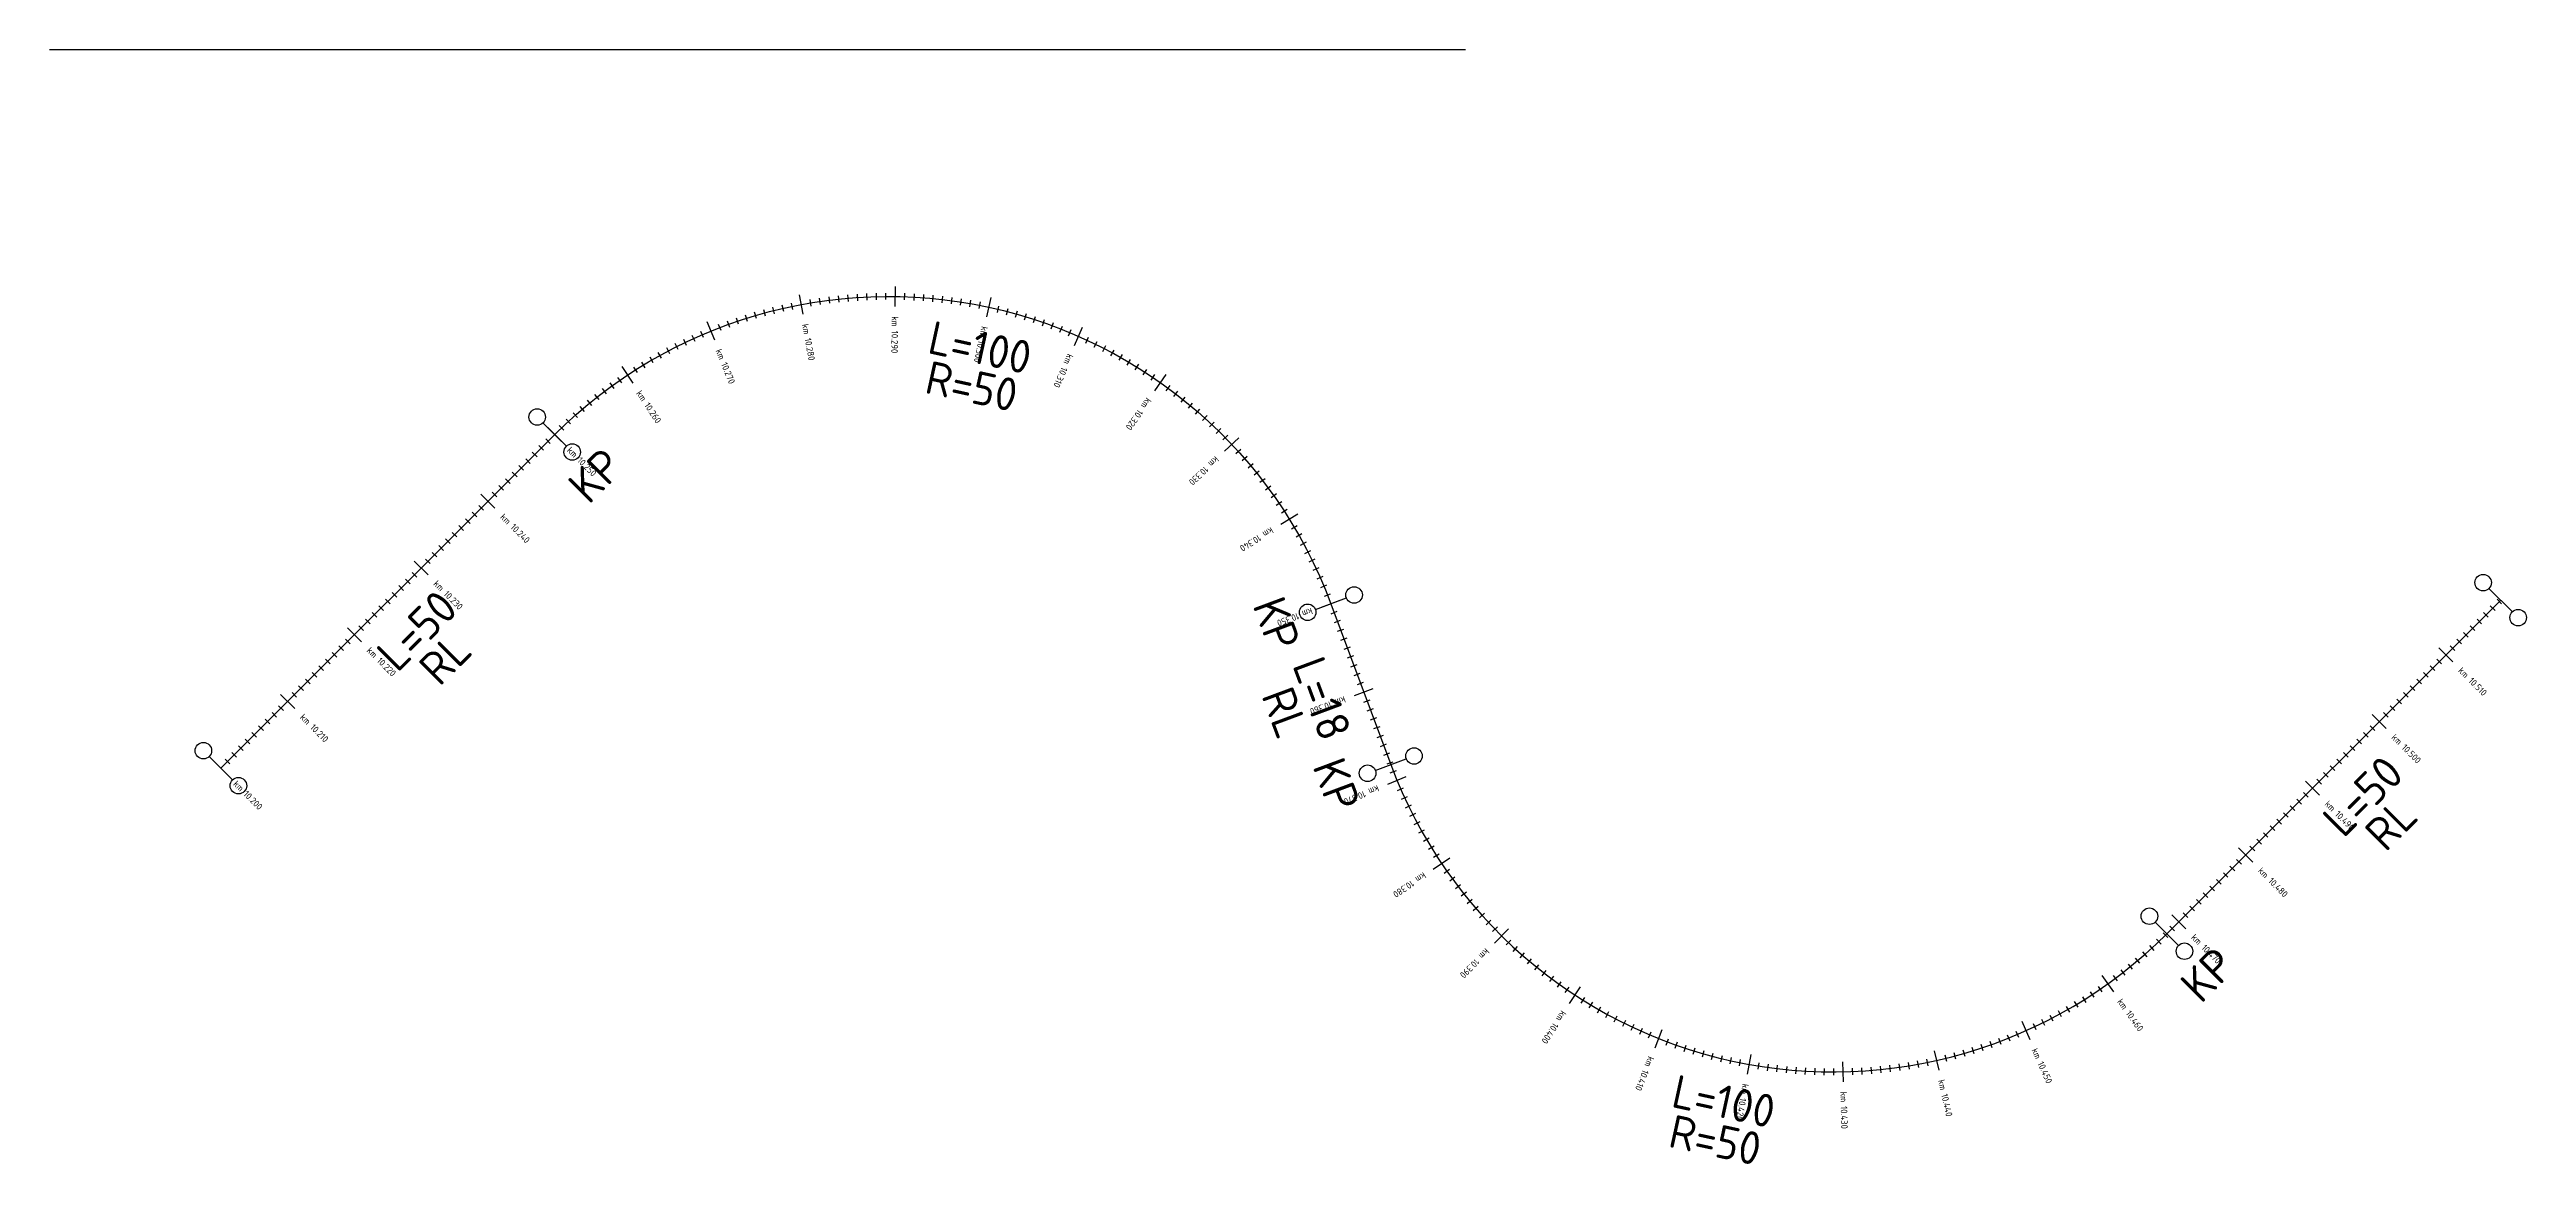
# Model space of a CAD drawing. Header units: metres. Extents: x 50 to 313, y -140 to 159.
# Drawn here: x 50.3 to 312.7, y -140 to -21.8 of the extents above; entities that cross this region are included whole.
import ezdxf

# ---------------------------------------------------------------- set-up
doc = ezdxf.new("R2010")
doc.units = ezdxf.units.M
for name, color, linetype, true_color in [('JBTFE_ANNOTATIONS_GEOMETRY', 2, 'Continuous', 0xffff00), ('JBTFE_ANNOTATIONS_MILEAGE', 2, 'Continuous', 0xffff00), ('JBTOB_KO_PLF', 4, 'Continuous', 0x00ffff), ('JBTOB_KO_SPO', 2, 'Continuous', 0xffff00)]:
    doc.layers.add(name, color=color, linetype=linetype, true_color=true_color)
doc.styles.add('RC-STANDARD', font='iso3098.shx')

# ---------------------------------------------------------------- blocks, each defined once
blk = doc.blocks.new('*Z30', base_point=(190.65, -95.33))
at = {"color": 0}
for p, q in [((105.08, -63.88), (102.6, -61.4)), ((184.42, -81.17), (187.7, -79.95)), ((311.22, -81.42), (308.74, -78.95)), ((69.72, -99.23), (67.25, -96.76)), ((190.77, -98.23), (194.05, -97.01)), ((275.86, -116.78), (273.39, -114.3))]:
    blk.add_line(p, q, dxfattribs=at)
for centre in [(101.99, -60.78), (105.7, -64.49), (308.12, -78.33), (183.6, -81.47), (188.52, -79.64), (311.83, -82.04), (66.63, -96.14), (194.87, -96.7), (70.34, -99.85), (189.95, -98.53), (272.77, -113.68), (276.48, -117.39)]:
    blk.add_circle(centre, 0.875, dxfattribs=at)
at = {"color": 0, "char_height": 3.5, "attachment_point": 5, "style": 'RC-STANDARD'}
for s, insert, rotation in [('L=100', (148.91, -53.42), 347.7042), ('R=50', (148.02, -57.52), 347.7042), ('KP', (108.17, -66.97), 45), ('L=50', (89.26, -83.41), 45), ('KP', (180.32, -82.69), 290.4084), ('RL', (92.23, -86.38), 45), ('L=18', (185.13, -90.61), 290.4084), ('RL', (181.2, -92.08), 290.4084), ('KP', (186.67, -99.75), 290.4084), ('L=50', (295.39, -100.95), 45), ('RL', (298.36, -103.92), 45), ('KP', (278.95, -119.87), 45), ('L=100', (227.69, -133.31), 347.7042), ('R=50', (226.79, -137.41), 347.7042)]:
    blk.add_mtext(s, dxfattribs=dict(at, insert=insert, rotation=rotation))
blk = doc.blocks.new('*Z33', base_point=(188.91, -91.51))
at = {"color": 0}
for p, q in [((139.91, -49.05), (139.94, -46.95)), ((125.22, -50.35), (125.02, -49.68)), ((126.17, -50.08), (125.99, -49.41)), ((127.13, -49.83), (126.96, -49.15)), ((128.1, -49.6), (127.94, -48.92)), ((129.07, -49.39), (128.93, -48.7)), ((130.17, -49.88), (129.79, -47.82)), ((131.02, -49.02), (130.91, -48.33)), ((132, -48.87), (131.9, -48.18)), ((132.99, -48.73), (132.9, -48.04)), ((133.97, -48.62), (133.9, -47.92)), ((134.96, -48.52), (134.9, -47.83)), ((135.95, -48.45), (135.91, -47.75)), ((136.94, -48.4), (136.91, -47.7)), ((137.94, -48.36), (137.92, -47.66)), ((138.93, -48.34), (138.92, -47.64)), ((140.91, -48.37), (140.94, -47.67)), ((141.91, -48.42), (141.94, -47.72)), ((142.9, -48.48), (142.95, -47.78)), ((143.89, -48.57), (143.95, -47.87)), ((144.87, -48.67), (144.95, -47.97)), ((145.86, -48.79), (145.95, -48.1)), ((146.84, -48.94), (146.95, -48.24)), ((147.82, -49.1), (147.94, -48.41)), ((148.8, -49.28), (148.93, -48.59)), ((149.62, -50.17), (150.07, -48.12)), ((150.74, -49.7), (150.9, -49.02)), ((151.7, -49.94), (151.88, -49.27)), ((152.66, -50.2), (152.85, -49.53)), ((153.61, -50.48), (153.82, -49.81)), ((118.71, -52.77), (118.42, -52.13)), ((119.62, -52.37), (119.34, -51.73)), ((120.8, -52.63), (120.01, -50.69)), ((121.46, -51.62), (121.21, -50.97)), ((122.39, -51.28), (122.15, -50.62)), ((123.32, -50.95), (123.1, -50.29)), ((124.27, -50.64), (124.06, -49.97)), ((154.56, -50.78), (154.78, -50.12)), ((155.5, -51.1), (155.73, -50.44)), ((156.44, -51.43), (156.68, -50.78)), ((157.36, -51.79), (157.62, -51.14)), ((158.28, -52.16), (158.55, -51.51)), ((158.92, -53.19), (159.76, -51.27)), ((160.1, -52.96), (160.4, -52.32)), ((113.44, -55.55), (113.08, -54.95)), ((114.29, -55.04), (113.94, -54.44)), ((115.16, -54.55), (114.82, -53.94)), ((116.03, -54.08), (115.71, -53.46)), ((116.91, -53.62), (116.6, -53)), ((117.81, -53.19), (117.51, -52.56)), ((161, -53.39), (161.31, -52.76)), ((161.89, -53.83), (162.21, -53.21)), ((162.76, -54.29), (163.1, -53.68)), ((163.63, -54.77), (163.98, -54.16)), ((164.49, -55.27), (164.85, -54.67)), ((110.13, -57.74), (109.72, -57.17)), ((110.94, -57.17), (110.54, -56.59)), ((112.15, -57.19), (110.99, -55.44)), ((112.6, -56.07), (112.22, -55.48)), ((165.34, -55.79), (165.71, -55.19)), ((166.18, -56.32), (166.56, -55.73)), ((167.01, -56.87), (167.4, -56.29)), ((167.42, -58), (168.63, -56.29)), ((168.63, -58.01), (169.05, -57.45)), ((106.26, -60.84), (105.79, -60.32)), ((107.01, -60.19), (106.55, -59.66)), ((107.77, -59.56), (107.33, -59.01)), ((108.54, -58.94), (108.11, -58.39)), ((109.33, -58.33), (108.91, -57.77)), ((169.43, -58.61), (169.85, -58.05)), ((170.21, -59.22), (170.64, -58.67)), ((170.98, -59.85), (171.42, -59.31)), ((171.73, -60.49), (172.19, -59.96)), ((104.58, -63.38), (103.1, -61.9)), ((104.8, -62.19), (104.31, -61.69)), ((105.52, -61.51), (105.05, -61)), ((172.48, -61.15), (172.95, -60.63)), ((173.21, -61.82), (173.69, -61.31)), ((173.92, -62.51), (174.41, -62.01)), ((174.63, -63.21), (175.13, -62.72)), ((174.81, -64.41), (176.33, -62.97)), ((101.26, -65.71), (100.77, -65.22)), ((101.97, -65.01), (101.47, -64.51)), ((102.67, -64.3), (102.18, -63.81)), ((103.38, -63.59), (102.89, -63.1)), ((175.99, -64.66), (176.51, -64.19)), ((176.65, -65.4), (177.18, -64.94)), ((98.43, -68.54), (97.94, -68.05)), ((99.14, -67.84), (98.64, -67.34)), ((99.85, -67.13), (99.35, -66.63)), ((100.55, -66.42), (100.06, -65.93)), ((177.29, -66.15), (177.83, -65.7)), ((177.92, -66.92), (178.47, -66.48)), ((178.54, -67.7), (179.09, -67.28)), ((179.13, -68.5), (179.7, -68.08)), ((96.31, -70.66), (95.82, -70.17)), ((97.51, -70.45), (96.03, -68.97)), ((97.72, -69.25), (97.23, -68.76)), ((179.72, -69.3), (180.29, -68.9)), ((180.28, -70.12), (180.86, -69.72)), ((180.83, -70.94), (181.42, -70.56)), ((93.48, -73.49), (92.99, -73)), ((94.19, -72.79), (93.69, -72.29)), ((94.9, -72.08), (94.4, -71.58)), ((95.6, -71.37), (95.11, -70.88)), ((180.77, -72.15), (182.55, -71.04)), ((181.88, -72.63), (182.48, -72.27)), ((182.38, -73.49), (182.99, -73.14)), ((90.44, -77.52), (88.96, -76.04)), ((90.65, -76.32), (90.16, -75.83)), ((91.36, -75.61), (90.87, -75.12)), ((92.07, -74.91), (91.57, -74.41)), ((92.78, -74.2), (92.28, -73.7)), ((182.86, -74.36), (183.47, -74.02)), ((183.32, -75.23), (183.95, -74.91)), ((183.77, -76.12), (184.4, -75.81)), ((87.83, -79.15), (87.33, -78.65)), ((88.53, -78.44), (88.04, -77.95)), ((89.24, -77.74), (88.74, -77.24)), ((184.2, -77.02), (184.83, -76.72)), ((184.61, -77.92), (185.25, -77.64)), ((185, -78.83), (185.65, -78.56)), ((85.7, -81.27), (85.21, -80.78)), ((86.41, -80.56), (85.92, -80.07)), ((87.12, -79.86), (86.62, -79.36)), ((185.07, -80.92), (187.04, -80.19)), ((185.37, -79.75), (186.03, -79.5)), ((309.38, -81.28), (308.88, -80.79)), ((310.08, -80.57), (309.59, -80.08)), ((83.37, -84.59), (81.89, -83.11)), ((83.58, -83.39), (83.09, -82.9)), ((84.29, -82.69), (83.79, -82.19)), ((85, -81.98), (84.5, -81.48)), ((186.08, -81.62), (186.74, -81.37)), ((186.43, -82.56), (187.08, -82.31)), ((186.78, -83.49), (187.43, -83.25)), ((306.55, -84.11), (306.05, -83.61)), ((307.25, -83.4), (306.76, -82.91)), ((307.96, -82.69), (307.47, -82.2)), ((308.67, -81.99), (308.17, -81.49)), ((80.05, -86.93), (79.55, -86.43)), ((80.75, -86.22), (80.26, -85.73)), ((81.46, -85.51), (80.97, -85.02)), ((82.17, -84.81), (81.67, -84.31)), ((187.13, -84.43), (187.78, -84.19)), ((187.47, -85.37), (188.13, -85.12)), ((187.82, -86.3), (188.48, -86.06)), ((303.72, -86.94), (303.22, -86.44)), ((304.92, -86.73), (303.44, -85.24)), ((305.13, -85.52), (304.64, -85.03)), ((305.84, -84.82), (305.34, -84.32)), ((77.93, -89.05), (77.43, -88.55)), ((78.63, -88.34), (78.14, -87.85)), ((79.34, -87.63), (78.85, -87.14)), ((188.17, -87.24), (188.83, -87)), ((188.52, -88.18), (189.18, -87.93)), ((188.87, -89.12), (189.52, -88.87)), ((301.6, -89.06), (301.1, -88.56)), ((302.3, -88.35), (301.81, -87.86)), ((303.01, -87.64), (302.52, -87.15)), ((75.1, -91.88), (74.6, -91.38)), ((76.3, -91.67), (74.81, -90.18)), ((76.51, -90.46), (76.02, -89.97)), ((77.22, -89.76), (76.72, -89.26)), ((188.56, -90.3), (190.53, -89.56)), ((189.57, -90.99), (190.22, -90.75)), ((189.91, -91.93), (190.57, -91.68)), ((298.77, -91.89), (298.27, -91.39)), ((299.48, -91.18), (298.98, -90.68)), ((300.18, -90.47), (299.69, -89.98)), ((300.89, -89.77), (300.39, -89.27)), ((72.27, -94.71), (71.77, -94.21)), ((72.98, -94), (72.48, -93.5)), ((73.68, -93.29), (73.19, -92.8)), ((74.39, -92.58), (73.9, -92.09)), ((190.26, -92.86), (190.92, -92.62)), ((190.61, -93.8), (191.27, -93.56)), ((295.94, -94.72), (295.45, -94.22)), ((296.65, -94.01), (296.15, -93.51)), ((297.85, -93.8), (296.36, -92.31)), ((298.06, -92.59), (297.57, -92.1)), ((69.44, -97.53), (68.95, -97.04)), ((70.15, -96.83), (69.65, -96.33)), ((70.85, -96.12), (70.36, -95.63)), ((71.56, -95.41), (71.07, -94.92)), ((190.96, -94.74), (191.62, -94.49)), ((191.31, -95.68), (191.97, -95.43)), ((191.66, -96.61), (192.31, -96.37)), ((293.11, -97.54), (292.62, -97.05)), ((293.82, -96.84), (293.32, -96.34)), ((294.53, -96.13), (294.03, -95.63)), ((295.23, -95.42), (294.74, -94.93)), ((69.23, -98.74), (67.74, -97.25)), ((192.01, -97.55), (192.66, -97.31)), ((192.09, -99.69), (194.03, -98.89)), ((192.36, -98.49), (193.02, -98.24)), ((290.78, -100.87), (289.29, -99.38)), ((290.99, -99.67), (290.5, -99.17)), ((291.7, -98.96), (291.2, -98.46)), ((292.4, -98.25), (291.91, -97.76)), ((193.13, -100.35), (193.77, -100.07)), ((193.55, -101.27), (194.18, -100.98)), ((193.98, -102.18), (194.61, -101.87)), ((288.16, -102.49), (287.67, -102)), ((288.87, -101.79), (288.37, -101.29)), ((289.58, -101.08), (289.08, -100.58)), ((194.43, -103.08), (195.05, -102.76)), ((194.89, -103.97), (195.51, -103.64)), ((195.38, -104.86), (195.99, -104.51)), ((285.33, -105.32), (284.84, -104.83)), ((286.04, -104.61), (285.55, -104.12)), ((286.75, -103.91), (286.25, -103.41)), ((287.45, -103.2), (286.96, -102.71)), ((195.88, -105.73), (196.48, -105.37)), ((196.4, -106.59), (197, -106.23)), ((196.91, -108.68), (198.65, -107.5)), ((196.94, -107.44), (197.52, -107.07)), ((283.71, -107.94), (282.22, -106.45)), ((283.92, -106.74), (283.42, -106.24)), ((284.63, -106.03), (284.13, -105.53)), ((198.06, -109.12), (198.63, -108.71)), ((198.65, -109.93), (199.21, -109.52)), ((280.38, -110.27), (279.89, -109.78)), ((281.09, -109.56), (280.6, -109.07)), ((281.8, -108.86), (281.3, -108.36)), ((282.51, -108.15), (282.01, -107.66)), ((199.25, -110.74), (199.81, -110.32)), ((199.87, -111.53), (200.42, -111.1)), ((200.5, -112.32), (201.04, -111.87)), ((201.15, -113.08), (201.68, -112.63)), ((277.56, -113.1), (277.06, -112.61)), ((278.26, -112.39), (277.77, -111.9)), ((278.97, -111.69), (278.47, -111.19)), ((279.68, -110.98), (279.18, -110.48)), ((201.82, -113.84), (202.34, -113.37)), ((202.5, -114.58), (203.01, -114.1)), ((203.2, -115.31), (203.7, -114.82)), ((203.41, -116.52), (204.89, -115.03)), ((274.73, -115.93), (274.23, -115.43)), ((275.43, -115.22), (274.94, -114.73)), ((276.64, -115.01), (275.15, -113.52)), ((276.85, -113.81), (276.35, -113.31)), ((204.63, -116.73), (205.11, -116.22)), ((205.37, -117.41), (205.84, -116.89)), ((206.12, -118.08), (206.58, -117.55)), ((272.52, -117.99), (272.06, -117.47)), ((273.27, -117.32), (272.8, -116.8)), ((274, -116.63), (273.52, -116.12)), ((206.88, -118.74), (207.33, -118.2)), ((207.66, -119.38), (208.1, -118.83)), ((208.45, -120), (208.88, -119.45)), ((209.25, -120.61), (209.67, -120.05)), ((210.07, -121.2), (210.47, -120.63)), ((268.99, -121.69), (267.76, -119.98)), ((269.39, -120.53), (268.97, -119.97)), ((270.19, -119.92), (269.76, -119.36)), ((270.98, -119.29), (270.54, -118.75)), ((271.76, -118.65), (271.3, -118.11)), ((210.89, -121.78), (211.29, -121.2)), ((211.35, -122.92), (212.5, -121.16)), ((212.58, -122.88), (212.95, -122.28)), ((213.44, -123.4), (213.8, -122.8)), ((214.31, -123.91), (214.66, -123.3)), ((264.34, -123.84), (264, -123.24)), ((265.21, -123.33), (264.85, -122.73)), ((266.07, -122.81), (265.7, -122.21)), ((266.92, -122.26), (266.53, -121.68)), ((267.75, -121.7), (267.36, -121.12)), ((215.19, -124.4), (215.52, -123.79)), ((216.08, -124.87), (216.4, -124.25)), ((216.98, -125.33), (217.29, -124.7)), ((217.88, -125.77), (218.18, -125.13)), ((218.8, -126.18), (219.08, -125.54)), ((219.72, -126.58), (219.99, -125.94)), ((220.4, -127.62), (221.17, -125.67)), ((258.94, -126.53), (258.66, -125.89)), ((260.15, -126.77), (259.29, -124.85)), ((260.77, -125.71), (260.48, -125.07)), ((261.68, -125.27), (261.37, -124.64)), ((262.58, -124.81), (262.25, -124.19)), ((263.47, -124.34), (263.13, -123.72)), ((221.59, -127.33), (221.84, -126.67)), ((222.54, -127.67), (222.77, -127.01)), ((223.49, -128), (223.71, -127.33)), ((224.45, -128.3), (224.66, -127.63)), ((225.42, -128.59), (225.61, -127.92)), ((226.39, -128.86), (226.57, -128.18)), ((227.36, -129.11), (227.53, -128.43)), ((230.2, -130.42), (230.57, -128.35)), ((250.48, -129.99), (250.01, -127.94)), ((251.3, -129.07), (251.13, -128.39)), ((252.28, -128.82), (252.1, -128.15)), ((253.25, -128.55), (253.05, -127.88)), ((254.21, -128.26), (254, -127.6)), ((255.17, -127.96), (254.95, -127.29)), ((256.12, -127.63), (255.89, -126.97)), ((257.07, -127.28), (256.82, -126.63)), ((258.01, -126.92), (257.75, -126.27)), ((228.35, -129.33), (228.5, -128.65)), ((229.33, -129.54), (229.47, -128.86)), ((231.31, -129.9), (231.42, -129.21)), ((232.31, -130.05), (232.41, -129.36)), ((233.31, -130.18), (233.39, -129.48)), ((234.31, -130.29), (234.38, -129.59)), ((235.31, -130.38), (235.37, -129.68)), ((236.32, -130.45), (236.36, -129.75)), ((237.32, -130.5), (237.35, -129.8)), ((238.33, -130.52), (238.34, -129.82)), ((239.34, -130.53), (239.33, -129.83)), ((240.36, -131.22), (240.31, -129.12)), ((241.35, -130.49), (241.32, -129.79)), ((242.35, -130.44), (242.31, -129.74)), ((243.36, -130.37), (243.3, -129.67)), ((244.36, -130.27), (244.29, -129.58)), ((245.36, -130.16), (245.28, -129.47)), ((246.36, -130.03), (246.26, -129.34)), ((247.36, -129.88), (247.24, -129.19)), ((248.35, -129.71), (248.22, -129.02)), ((249.34, -129.52), (249.2, -128.83))]:
    blk.add_line(p, q, dxfattribs=at)
at = {"color": 0, "char_height": 0.7, "attachment_point": 4, "style": 'RC-STANDARD'}
for s, insert, rotation in [('km 10.280', (130.37, -50.91), 280.6225), ('km 10.290', (139.9, -50.1), 269.1634), ('km 10.300', (149.4, -51.19), 257.7042), ('km 10.270', (121.19, -53.61), 292.0817), ('km 10.310', (158.49, -54.15), 246.2451), ('km 10.260', (112.73, -58.07), 303.5408), ('km 10.320', (166.82, -58.86), 234.7859), ('km 10.250', (105.33, -64.12), 315), ('km 10.330', (174.04, -65.13), 223.3268), ('km 10.240', (98.26, -71.19), 315), ('km 10.340', (179.88, -72.7), 211.8676), ('km 10.230', (91.18, -78.27), 315), ('km 10.350', (184.09, -81.29), 200.4084), ('km 10.220', (84.11, -85.34), 315), ('km 10.510', (305.66, -87.47), 315), ('km 10.360', (187.58, -90.66), 200.4084), ('km 10.210', (77.04, -92.41), 315), ('km 10.500', (298.59, -94.54), 315), ('km 10.200', (69.97, -99.48), 315), ('km 10.370', (191.12, -100.09), 202.4685), ('km 10.490', (291.52, -101.61), 315), ('km 10.380', (196.04, -109.26), 213.9277), ('km 10.480', (284.45, -108.68), 315), ('km 10.390', (202.68, -117.27), 225.3868), ('km 10.470', (277.38, -115.75), 315), ('km 10.460', (269.6, -122.54), 305.6009), ('km 10.400', (210.77, -123.8), 236.846), ('km 10.410', (220.01, -128.59), 248.3051), ('km 10.450', (260.58, -127.73), 294.1418), ('km 10.440', (250.71, -131.01), 282.6826), ('km 10.420', (230.01, -131.45), 259.7643), ('km 10.430', (240.38, -132.27), 271.2235)]:
    blk.add_mtext(s, dxfattribs=dict(at, insert=insert, rotation=rotation))

msp = doc.modelspace()

# ---------------------------------------------------------------- linework, layer by layer
at = {"layer": 'JBTOB_KO_PLF', "flags": 128}
msp.add_lwpolyline([(50.33, -21.83), (200.33, -21.83)], dxfattribs=at)
at = {"layer": 'JBTOB_KO_SPO', "flags": 128}
msp.add_lwpolyline([(68.49, -97.99), (103.84, -62.64, -0.546302), (186.06, -80.56), (192.41, -97.62, 0.546302), (274.62, -115.54), (309.98, -80.18)], format="xyb", dxfattribs=at)

# ---------------------------------------------------------------- block references
at = {"layer": 'JBTFE_ANNOTATIONS_GEOMETRY'}
msp.add_blockref('*Z30', (190.65, -95.33), dxfattribs=at)
at = {"layer": 'JBTFE_ANNOTATIONS_MILEAGE'}
msp.add_blockref('*Z33', (188.91, -91.51), dxfattribs=at)

doc.saveas('drawing.dxf')
